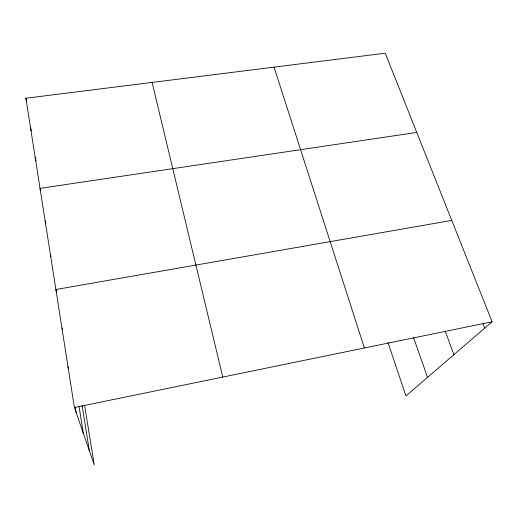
<?xml version="1.0" encoding="UTF-8"?>
<svg xmlns="http://www.w3.org/2000/svg" width="518" height="518" viewBox="0 0 518 518"><rect width="100%" height="100%" fill="white"/><g stroke="black" fill="none" stroke-linecap="round" stroke-linejoin="round"><path stroke-width="0.78" d="M84.589 405.348L94.244 464.801L74.391 407.53L25.9 98.232L385.237 53.199L492.1 321.769L405.937 395.94L387.956 342.379M74.391 407.53L492.1 321.769M451.767 220.409L55.892 289.51L56.715 292.469M416.77 132.44L40.028 188.364L40.598 190.643M482.931 323.64L484.699 328.14M445.189 331.144L453.885 354.668M413.461 337.289L427.518 377.357M274.028 67.133L364.394 347.992M67.955 366.466L68.654 368.68M62.011 327.907L62.451 329.39M50.395 254.448L50.978 256.637M45.111 220.759L45.914 223.886M35.146 157.187L36.04 160.884M152.091 82.414L222.766 377.065M30.439 127.163L31.358 131.028M25.9 98.232L26.599 101.217M82.064 405.367L89.381 450.77M79.027 406.267L83.34 433.346M75.278 407.064L76.146 412.581"/></g></svg>
